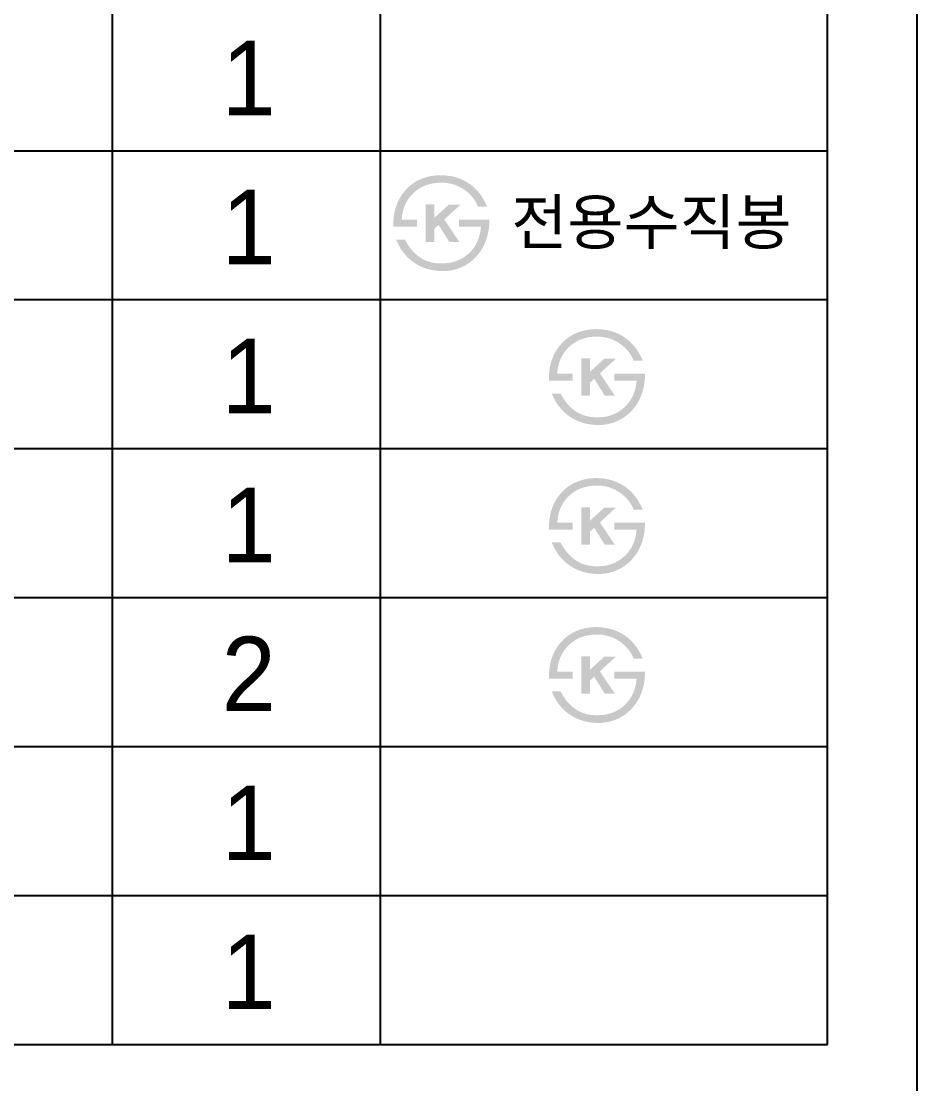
# Model space of a CAD drawing. Header units: millimetres. Extents: x 0 to 5648, y -67 to 2530.
# Drawn here: x 5347.6 to 5648.3, y 1836.8 to 2193.4 of the extents above; entities that cross this region are included whole.
import ezdxf
from ezdxf.enums import TextEntityAlignment as Align

# ---------------------------------------------------------------- set-up
doc = ezdxf.new("R2010")
doc.units = ezdxf.units.MM
doc.layers.add('TEXT', color=7, linetype='Continuous')
doc.layers.add('도각라인', color=255, linetype='Continuous')
doc.styles.add('타이틀', font='H2GTRM.TTF', dxfattribs={"height": 25})

msp = doc.modelspace()

# ---------------------------------------------------------------- hatches: boundary and pattern name
at = {"layer": 'TEXT'}
for points in [[(5472.59, 2124.45), (5472.57, 2124.86), (5472.56, 2125.27), (5472.56, 2125.68), (5472.57, 2126.09), (5472.58, 2126.49), (5472.61, 2126.89), (5472.64, 2127.29), (5472.68, 2127.69), (5472.73, 2128.08), (5472.78, 2128.48), (5472.85, 2128.87), (5472.92, 2129.26), (5473.01, 2129.65), (5473.1, 2130.03), (5473.2, 2130.42), (5473.31, 2130.8), (5473.43, 2131.18), (5473.56, 2131.57), (5473.69, 2131.94), (5473.84, 2132.31), (5473.99, 2132.67), (5474.16, 2133.03), (5474.33, 2133.38), (5474.51, 2133.73), (5474.69, 2134.07), (5474.89, 2134.4), (5475.09, 2134.73), (5475.3, 2135.05), (5475.52, 2135.37), (5475.75, 2135.68), (5475.99, 2135.98), (5476.49, 2136.6), (5476.76, 2136.9), (5477.04, 2137.2), (5477.32, 2137.49), (5477.61, 2137.76), (5477.91, 2138.03), (5478.21, 2138.29), (5478.52, 2138.54), (5478.84, 2138.79), (5479.16, 2139.02), (5479.5, 2139.24), (5479.83, 2139.46), (5480.18, 2139.66), (5480.53, 2139.86), (5480.89, 2140.04), (5481.26, 2140.22), (5481.66, 2140.4), (5482.07, 2140.58), (5482.49, 2140.73), (5482.91, 2140.88), (5483.33, 2141.02), (5483.77, 2141.14), (5484.21, 2141.26), (5484.65, 2141.36), (5485.1, 2141.45), (5485.56, 2141.53), (5486.02, 2141.59), (5486.49, 2141.65), (5486.97, 2141.7), (5487.45, 2141.73), (5487.94, 2141.75), (5488.43, 2141.76), (5489.19, 2141.74), (5489.57, 2141.72), (5489.94, 2141.69), (5490.31, 2141.66), (5490.67, 2141.62), (5491.03, 2141.57), (5491.39, 2141.52), (5491.74, 2141.46), (5492.09, 2141.4), (5492.43, 2141.33), (5492.77, 2141.25), (5493.11, 2141.16), (5493.44, 2141.07), (5493.77, 2140.98), (5494.1, 2140.87), (5494.42, 2140.76), (5494.74, 2140.65), (5495.05, 2140.53), (5495.36, 2140.4), (5495.67, 2140.26), (5495.97, 2140.12), (5496.27, 2139.97), (5496.57, 2139.82), (5496.86, 2139.66), (5497.15, 2139.49), (5497.43, 2139.32), (5497.71, 2139.14), (5497.99, 2138.95), (5498.26, 2138.76), (5498.53, 2138.56), (5498.8, 2138.36), (5499.22, 2138.01), (5499.62, 2137.66), (5500.02, 2137.28), (5500.4, 2136.9), (5500.77, 2136.5), (5501.13, 2136.09), (5501.47, 2135.66), (5501.81, 2135.22), (5502.13, 2134.76), (5502.43, 2134.29), (5502.73, 2133.81), (5503.01, 2133.31), (5503.28, 2132.8), (5503.54, 2132.28), (5503.78, 2131.74), (5504.01, 2131.19), (5504.01, 2131.19), (5500.91, 2131.19), (5500.91, 2131.19), (5500.85, 2131.37), (5500.78, 2131.54), (5500.72, 2131.72), (5500.64, 2131.89), (5500.57, 2132.06), (5500.49, 2132.23), (5500.4, 2132.4), (5500.32, 2132.57), (5500.22, 2132.74), (5500.13, 2132.91), (5500.03, 2133.07), (5499.93, 2133.24), (5499.82, 2133.4), (5499.71, 2133.57), (5499.59, 2133.73), (5499.47, 2133.89), (5499.35, 2134.06), (5499.22, 2134.22), (5498.96, 2134.53), (5498.68, 2134.85), (5498.38, 2135.16), (5498.07, 2135.47), (5497.75, 2135.77), (5497.4, 2136.07), (5497.04, 2136.37), (5496.81, 2136.55), (5496.58, 2136.72), (5496.35, 2136.89), (5496.11, 2137.05), (5495.87, 2137.2), (5495.63, 2137.35), (5495.39, 2137.5), (5495.14, 2137.63), (5494.9, 2137.77), (5494.65, 2137.89), (5494.4, 2138.02), (5494.15, 2138.13), (5493.89, 2138.24), (5493.64, 2138.35), (5493.38, 2138.44), (5493.12, 2138.54), (5492.86, 2138.62), (5492.6, 2138.71), (5492.33, 2138.78), (5492.06, 2138.85), (5491.79, 2138.92), (5491.52, 2138.98), (5491.25, 2139.03), (5490.97, 2139.08), (5490.7, 2139.12), (5490.42, 2139.16), (5490.14, 2139.19), (5489.86, 2139.21), (5489.57, 2139.23), (5489.29, 2139.25), (5489, 2139.26), (5488.71, 2139.26), (5488.36, 2139.26), (5488.02, 2139.25), (5487.68, 2139.23), (5487.34, 2139.21), (5487.01, 2139.18), (5486.68, 2139.14), (5486.35, 2139.1), (5486.03, 2139.05), (5485.71, 2139), (5485.4, 2138.93), (5485.09, 2138.87), (5484.78, 2138.79), (5484.48, 2138.71), (5484.18, 2138.62), (5483.88, 2138.53), (5483.59, 2138.42), (5483.3, 2138.32), (5483.02, 2138.2), (5482.74, 2138.08), (5482.46, 2137.96), (5482.19, 2137.82), (5481.92, 2137.68), (5481.66, 2137.53), (5481.39, 2137.38), (5481.14, 2137.22), (5480.88, 2137.06), (5480.63, 2136.88), (5480.38, 2136.7), (5480.14, 2136.52), (5479.9, 2136.32), (5479.67, 2136.13), (5479.43, 2135.92), (5479.2, 2135.7), (5478.97, 2135.48), (5478.75, 2135.25), (5478.54, 2135.02), (5478.34, 2134.79), (5478.14, 2134.55), (5477.94, 2134.3), (5477.76, 2134.06), (5477.58, 2133.8), (5477.41, 2133.55), (5477.24, 2133.29), (5477.08, 2133.02), (5476.93, 2132.75), (5476.79, 2132.48), (5476.65, 2132.2), (5476.52, 2131.91), (5476.39, 2131.63), (5476.27, 2131.34), (5476.16, 2131.04), (5476.06, 2130.74), (5475.96, 2130.44), (5475.87, 2130.13), (5475.79, 2129.81), (5475.71, 2129.5), (5475.64, 2129.18), (5475.58, 2128.85), (5475.52, 2128.52), (5475.47, 2128.18), (5475.43, 2127.85), (5475.4, 2127.5), (5475.37, 2127.15), (5475.34, 2126.8), (5475.35, 2126.8), (5480.52, 2126.8), (5480.52, 2126.8), (5480.52, 2126.8), (5480.52, 2124.45), (5480.52, 2124.45), (5480.52, 2124.45), (5472.59, 2124.45)], [(5486.35, 2127.49), (5491.15, 2131.84), (5495.02, 2131.84), (5489.65, 2126.89), (5494.68, 2119.39), (5491.3, 2119.39), (5487.74, 2125.09), (5486.35, 2123.85), (5486.35, 2119.39), (5483.4, 2119.39), (5483.4, 2131.96), (5486.35, 2131.96)], [(5504.76, 2126.8), (5504.77, 2126.36), (5504.76, 2125.93), (5504.75, 2125.49), (5504.72, 2125.06), (5504.69, 2124.63), (5504.65, 2124.2), (5504.6, 2123.78), (5504.54, 2123.36), (5504.47, 2122.94), (5504.39, 2122.52), (5504.3, 2122.11), (5504.2, 2121.69), (5504.09, 2121.28), (5503.97, 2120.88), (5503.85, 2120.47), (5503.71, 2120.07), (5503.57, 2119.69), (5503.42, 2119.31), (5503.27, 2118.93), (5503.1, 2118.56), (5502.93, 2118.2), (5502.75, 2117.84), (5502.56, 2117.49), (5502.37, 2117.15), (5502.17, 2116.81), (5501.95, 2116.47), (5501.74, 2116.15), (5501.51, 2115.82), (5501.27, 2115.51), (5501.03, 2115.2), (5500.78, 2114.89), (5500.52, 2114.6), (5500.25, 2114.3), (5499.98, 2114.02), (5499.7, 2113.74), (5499.41, 2113.48), (5499.12, 2113.22), (5498.82, 2112.97), (5498.52, 2112.73), (5498.21, 2112.5), (5497.9, 2112.27), (5497.58, 2112.06), (5497.25, 2111.85), (5496.92, 2111.65), (5496.58, 2111.46), (5496.24, 2111.28), (5495.89, 2111.11), (5495.54, 2110.94), (5495.17, 2110.78), (5494.8, 2110.63), (5494.43, 2110.48), (5494.05, 2110.35), (5493.67, 2110.23), (5493.29, 2110.12), (5492.91, 2110.02), (5492.52, 2109.93), (5492.13, 2109.85), (5491.74, 2109.78), (5491.34, 2109.72), (5490.94, 2109.68), (5490.54, 2109.64), (5490.13, 2109.61), (5489.73, 2109.6), (5489.31, 2109.59), (5488.65, 2109.6), (5487.99, 2109.62), (5487.35, 2109.67), (5486.72, 2109.74), (5486.09, 2109.83), (5485.78, 2109.88), (5485.48, 2109.94), (5485.17, 2110), (5484.87, 2110.07), (5484.58, 2110.14), (5484.28, 2110.22), (5483.99, 2110.3), (5483.7, 2110.39), (5483.41, 2110.48), (5483.13, 2110.58), (5482.84, 2110.68), (5482.56, 2110.79), (5482.29, 2110.9), (5482.01, 2111.02), (5481.74, 2111.15), (5481.47, 2111.27), (5481.2, 2111.41), (5480.94, 2111.55), (5480.67, 2111.69), (5480.41, 2111.84), (5480.16, 2112), (5479.64, 2112.33), (5479.37, 2112.51), (5479.11, 2112.69), (5478.86, 2112.88), (5478.61, 2113.07), (5478.36, 2113.27), (5478.12, 2113.48), (5477.89, 2113.68), (5477.65, 2113.9), (5477.42, 2114.11), (5477.2, 2114.34), (5476.98, 2114.56), (5476.76, 2114.8), (5476.55, 2115.03), (5476.35, 2115.28), (5476.14, 2115.52), (5475.95, 2115.78), (5475.75, 2116.03), (5475.56, 2116.3), (5475.38, 2116.56), (5475.2, 2116.83), (5475.02, 2117.11), (5474.85, 2117.39), (5474.68, 2117.68), (5474.52, 2117.97), (5474.36, 2118.27), (5474.2, 2118.57), (5474.05, 2118.87), (5473.76, 2119.5), (5473.49, 2120.15), (5473.49, 2120.15), (5476.44, 2120.15), (5476.45, 2120.15), (5476.67, 2119.72), (5476.91, 2119.31), (5477.14, 2118.91), (5477.39, 2118.52), (5477.64, 2118.14), (5477.89, 2117.77), (5478.15, 2117.42), (5478.41, 2117.07), (5478.68, 2116.74), (5478.96, 2116.42), (5479.24, 2116.11), (5479.52, 2115.81), (5479.81, 2115.53), (5480.11, 2115.26), (5480.41, 2115), (5480.72, 2114.75), (5480.94, 2114.57), (5481.17, 2114.41), (5481.4, 2114.24), (5481.64, 2114.09), (5481.87, 2113.94), (5482.11, 2113.8), (5482.36, 2113.66), (5482.6, 2113.53), (5482.85, 2113.41), (5483.1, 2113.29), (5483.36, 2113.17), (5483.61, 2113.07), (5483.87, 2112.97), (5484.14, 2112.87), (5484.4, 2112.78), (5484.67, 2112.7), (5484.94, 2112.62), (5485.21, 2112.55), (5485.49, 2112.49), (5485.77, 2112.43), (5486.05, 2112.38), (5486.33, 2112.33), (5486.62, 2112.29), (5486.91, 2112.26), (5487.21, 2112.23), (5487.5, 2112.2), (5487.8, 2112.19), (5488.1, 2112.18), (5488.41, 2112.17), (5488.71, 2112.17), (5489.02, 2112.18), (5489.88, 2112.21), (5490.15, 2112.22), (5490.43, 2112.24), (5490.69, 2112.26), (5490.96, 2112.29), (5491.23, 2112.33), (5491.49, 2112.37), (5491.75, 2112.42), (5492.01, 2112.47), (5492.27, 2112.53), (5492.53, 2112.6), (5492.78, 2112.66), (5493.04, 2112.74), (5493.29, 2112.82), (5493.54, 2112.91), (5493.79, 2113), (5494.03, 2113.1), (5494.28, 2113.2), (5494.52, 2113.31), (5494.77, 2113.42), (5495.01, 2113.54), (5495.24, 2113.67), (5495.48, 2113.8), (5495.72, 2113.93), (5495.95, 2114.08), (5496.18, 2114.22), (5496.41, 2114.38), (5496.64, 2114.54), (5496.87, 2114.7), (5497.09, 2114.87), (5497.31, 2115.05), (5497.57, 2115.26), (5497.82, 2115.48), (5498.06, 2115.71), (5498.3, 2115.94), (5498.52, 2116.18), (5498.74, 2116.42), (5498.96, 2116.66), (5499.16, 2116.91), (5499.36, 2117.17), (5499.55, 2117.43), (5499.74, 2117.7), (5499.92, 2117.97), (5500.09, 2118.24), (5500.25, 2118.53), (5500.4, 2118.81), (5500.55, 2119.1), (5500.7, 2119.4), (5500.83, 2119.7), (5500.96, 2120.01), (5501.08, 2120.32), (5501.19, 2120.64), (5501.3, 2120.96), (5501.39, 2121.28), (5501.49, 2121.62), (5501.57, 2121.95), (5501.65, 2122.29), (5501.72, 2122.64), (5501.78, 2122.99), (5501.84, 2123.35), (5501.88, 2123.71), (5501.93, 2124.08), (5501.96, 2124.45), (5501.96, 2124.45), (5494.53, 2124.45), (5494.53, 2124.45), (5494.53, 2124.45), (5494.53, 2126.8), (5494.53, 2126.8), (5494.53, 2126.8), (5504.76, 2126.8)], [(5524.83, 2072.79), (5524.81, 2073.2), (5524.8, 2073.61), (5524.8, 2074.02), (5524.81, 2074.42), (5524.82, 2074.83), (5524.85, 2075.23), (5524.88, 2075.63), (5524.92, 2076.03), (5524.97, 2076.42), (5525.02, 2076.82), (5525.09, 2077.21), (5525.16, 2077.6), (5525.25, 2077.99), (5525.34, 2078.37), (5525.44, 2078.76), (5525.55, 2079.14), (5525.67, 2079.52), (5525.8, 2079.9), (5525.94, 2080.28), (5526.08, 2080.65), (5526.24, 2081.01), (5526.4, 2081.37), (5526.57, 2081.72), (5526.75, 2082.07), (5526.93, 2082.41), (5527.13, 2082.74), (5527.33, 2083.07), (5527.54, 2083.39), (5527.76, 2083.71), (5527.99, 2084.02), (5528.23, 2084.32), (5528.73, 2084.94), (5529, 2085.24), (5529.28, 2085.54), (5529.56, 2085.83), (5529.85, 2086.1), (5530.15, 2086.37), (5530.45, 2086.63), (5530.76, 2086.88), (5531.08, 2087.12), (5531.4, 2087.36), (5531.74, 2087.58), (5532.08, 2087.79), (5532.42, 2088), (5532.77, 2088.2), (5533.13, 2088.38), (5533.5, 2088.56), (5533.9, 2088.74), (5534.31, 2088.91), (5534.73, 2089.07), (5535.15, 2089.22), (5535.58, 2089.36), (5536.01, 2089.48), (5536.45, 2089.59), (5536.89, 2089.7), (5537.34, 2089.79), (5537.8, 2089.87), (5538.26, 2089.93), (5538.73, 2089.99), (5539.21, 2090.03), (5539.69, 2090.07), (5540.18, 2090.09), (5540.67, 2090.1), (5541.44, 2090.08), (5541.81, 2090.06), (5542.18, 2090.03), (5542.55, 2090), (5542.91, 2089.96), (5543.27, 2089.91), (5543.63, 2089.86), (5543.98, 2089.8), (5544.33, 2089.74), (5544.67, 2089.66), (5545.01, 2089.59), (5545.35, 2089.5), (5545.69, 2089.41), (5546.01, 2089.32), (5546.34, 2089.21), (5546.66, 2089.1), (5546.98, 2088.99), (5547.29, 2088.87), (5547.61, 2088.74), (5547.91, 2088.6), (5548.21, 2088.46), (5548.51, 2088.31), (5548.81, 2088.16), (5549.1, 2088), (5549.39, 2087.83), (5549.67, 2087.66), (5549.95, 2087.48), (5550.23, 2087.29), (5550.5, 2087.1), (5550.77, 2086.9), (5551.04, 2086.7), (5551.46, 2086.35), (5551.86, 2086), (5552.26, 2085.62), (5552.64, 2085.24), (5553.01, 2084.84), (5553.37, 2084.42), (5553.71, 2084), (5554.05, 2083.56), (5554.37, 2083.1), (5554.67, 2082.63), (5554.97, 2082.15), (5555.25, 2081.65), (5555.52, 2081.14), (5555.78, 2080.62), (5556.02, 2080.08), (5556.25, 2079.53), (5556.25, 2079.53), (5553.15, 2079.53), (5553.15, 2079.53), (5553.09, 2079.71), (5553.02, 2079.88), (5552.96, 2080.06), (5552.88, 2080.23), (5552.81, 2080.4), (5552.73, 2080.57), (5552.64, 2080.74), (5552.56, 2080.91), (5552.46, 2081.08), (5552.37, 2081.25), (5552.27, 2081.41), (5552.17, 2081.58), (5552.06, 2081.74), (5551.95, 2081.91), (5551.83, 2082.07), (5551.71, 2082.23), (5551.59, 2082.39), (5551.47, 2082.55), (5551.2, 2082.87), (5550.92, 2083.19), (5550.62, 2083.5), (5550.31, 2083.81), (5549.99, 2084.11), (5549.64, 2084.41), (5549.29, 2084.71), (5549.05, 2084.89), (5548.82, 2085.06), (5548.59, 2085.23), (5548.35, 2085.39), (5548.11, 2085.54), (5547.87, 2085.69), (5547.63, 2085.84), (5547.38, 2085.97), (5547.14, 2086.11), (5546.89, 2086.23), (5546.64, 2086.35), (5546.39, 2086.47), (5546.13, 2086.58), (5545.88, 2086.68), (5545.62, 2086.78), (5545.36, 2086.88), (5545.1, 2086.96), (5544.84, 2087.05), (5544.57, 2087.12), (5544.3, 2087.19), (5544.03, 2087.26), (5543.76, 2087.32), (5543.49, 2087.37), (5543.22, 2087.42), (5542.94, 2087.46), (5542.66, 2087.5), (5542.38, 2087.53), (5542.1, 2087.55), (5541.81, 2087.57), (5541.53, 2087.59), (5541.24, 2087.6), (5540.95, 2087.6), (5540.6, 2087.6), (5540.26, 2087.59), (5539.92, 2087.57), (5539.58, 2087.55), (5539.25, 2087.52), (5538.92, 2087.48), (5538.59, 2087.44), (5538.27, 2087.39), (5537.95, 2087.33), (5537.64, 2087.27), (5537.33, 2087.2), (5537.02, 2087.13), (5536.72, 2087.05), (5536.42, 2086.96), (5536.13, 2086.86), (5535.83, 2086.76), (5535.55, 2086.66), (5535.26, 2086.54), (5534.98, 2086.42), (5534.7, 2086.29), (5534.43, 2086.16), (5534.16, 2086.02), (5533.9, 2085.87), (5533.63, 2085.72), (5533.38, 2085.56), (5533.12, 2085.39), (5532.87, 2085.22), (5532.62, 2085.04), (5532.38, 2084.86), (5532.14, 2084.66), (5531.91, 2084.46), (5531.67, 2084.26), (5531.44, 2084.04), (5531.21, 2083.82), (5531, 2083.59), (5530.78, 2083.36), (5530.58, 2083.13), (5530.38, 2082.89), (5530.18, 2082.64), (5530, 2082.39), (5529.82, 2082.14), (5529.65, 2081.89), (5529.48, 2081.62), (5529.32, 2081.36), (5529.17, 2081.09), (5529.03, 2080.82), (5528.89, 2080.54), (5528.76, 2080.25), (5528.63, 2079.97), (5528.52, 2079.68), (5528.4, 2079.38), (5528.3, 2079.08), (5528.2, 2078.78), (5528.11, 2078.47), (5528.03, 2078.15), (5527.95, 2077.84), (5527.88, 2077.51), (5527.82, 2077.19), (5527.76, 2076.86), (5527.71, 2076.52), (5527.67, 2076.18), (5527.64, 2075.84), (5527.61, 2075.49), (5527.59, 2075.14), (5527.59, 2075.14), (5532.76, 2075.14), (5532.76, 2075.14), (5532.76, 2075.14), (5532.76, 2072.79), (5532.76, 2072.79), (5532.76, 2072.79), (5524.83, 2072.79)], [(5538.59, 2075.83), (5543.39, 2080.18), (5547.26, 2080.18), (5541.89, 2075.23), (5546.92, 2067.72), (5543.54, 2067.72), (5539.98, 2073.43), (5538.59, 2072.19), (5538.59, 2067.72), (5535.64, 2067.72), (5535.64, 2080.29), (5538.59, 2080.29)], [(5557, 2075.14), (5557.01, 2074.7), (5557, 2074.26), (5556.99, 2073.83), (5556.96, 2073.4), (5556.93, 2072.97), (5556.89, 2072.54), (5556.84, 2072.12), (5556.78, 2071.69), (5556.71, 2071.28), (5556.63, 2070.86), (5556.54, 2070.44), (5556.44, 2070.03), (5556.33, 2069.62), (5556.21, 2069.22), (5556.09, 2068.81), (5555.95, 2068.41), (5555.81, 2068.03), (5555.66, 2067.65), (5555.51, 2067.27), (5555.34, 2066.9), (5555.17, 2066.54), (5554.99, 2066.18), (5554.81, 2065.83), (5554.61, 2065.49), (5554.41, 2065.15), (5554.2, 2064.81), (5553.98, 2064.49), (5553.75, 2064.16), (5553.51, 2063.85), (5553.27, 2063.54), (5553.02, 2063.23), (5552.76, 2062.93), (5552.49, 2062.64), (5552.22, 2062.36), (5551.94, 2062.08), (5551.65, 2061.82), (5551.36, 2061.56), (5551.06, 2061.31), (5550.76, 2061.07), (5550.45, 2060.84), (5550.14, 2060.61), (5549.82, 2060.4), (5549.49, 2060.19), (5549.16, 2059.99), (5548.82, 2059.8), (5548.48, 2059.62), (5548.13, 2059.45), (5547.78, 2059.28), (5547.41, 2059.12), (5547.04, 2058.97), (5546.67, 2058.82), (5546.29, 2058.69), (5545.91, 2058.57), (5545.53, 2058.46), (5545.15, 2058.36), (5544.76, 2058.27), (5544.37, 2058.19), (5543.98, 2058.12), (5543.58, 2058.06), (5543.18, 2058.02), (5542.78, 2057.98), (5542.37, 2057.95), (5541.97, 2057.94), (5541.56, 2057.93), (5540.89, 2057.94), (5540.24, 2057.96), (5539.59, 2058.01), (5538.96, 2058.08), (5538.33, 2058.17), (5538.02, 2058.22), (5537.72, 2058.28), (5537.42, 2058.34), (5537.11, 2058.4), (5536.82, 2058.48), (5536.52, 2058.55), (5536.23, 2058.64), (5535.94, 2058.73), (5535.65, 2058.82), (5535.37, 2058.92), (5535.08, 2059.02), (5534.8, 2059.13), (5534.53, 2059.24), (5534.25, 2059.36), (5533.98, 2059.48), (5533.71, 2059.61), (5533.44, 2059.75), (5533.18, 2059.89), (5532.92, 2060.03), (5532.66, 2060.18), (5532.4, 2060.34), (5531.88, 2060.67), (5531.61, 2060.85), (5531.35, 2061.03), (5531.1, 2061.22), (5530.85, 2061.41), (5530.6, 2061.61), (5530.36, 2061.81), (5530.13, 2062.02), (5529.89, 2062.24), (5529.66, 2062.45), (5529.44, 2062.68), (5529.22, 2062.9), (5529.01, 2063.14), (5528.79, 2063.37), (5528.59, 2063.62), (5528.39, 2063.86), (5528.19, 2064.12), (5527.99, 2064.37), (5527.8, 2064.63), (5527.62, 2064.9), (5527.44, 2065.17), (5527.26, 2065.45), (5527.09, 2065.73), (5526.92, 2066.02), (5526.76, 2066.31), (5526.6, 2066.61), (5526.44, 2066.91), (5526.29, 2067.21), (5526.01, 2067.84), (5525.73, 2068.49), (5525.73, 2068.49), (5528.69, 2068.49), (5528.69, 2068.49), (5528.91, 2068.06), (5529.15, 2067.65), (5529.38, 2067.25), (5529.63, 2066.86), (5529.88, 2066.48), (5530.13, 2066.11), (5530.39, 2065.75), (5530.65, 2065.41), (5530.92, 2065.08), (5531.2, 2064.76), (5531.48, 2064.45), (5531.76, 2064.15), (5532.05, 2063.87), (5532.35, 2063.6), (5532.65, 2063.33), (5532.96, 2063.08), (5533.18, 2062.91), (5533.41, 2062.74), (5533.64, 2062.58), (5533.88, 2062.43), (5534.11, 2062.28), (5534.35, 2062.14), (5534.6, 2062), (5534.84, 2061.87), (5535.09, 2061.74), (5535.34, 2061.63), (5535.6, 2061.51), (5535.85, 2061.41), (5536.11, 2061.31), (5536.38, 2061.21), (5536.64, 2061.12), (5536.91, 2061.04), (5537.18, 2060.96), (5537.45, 2060.89), (5537.73, 2060.83), (5538.01, 2060.77), (5538.29, 2060.72), (5538.58, 2060.67), (5538.86, 2060.63), (5539.15, 2060.59), (5539.45, 2060.57), (5539.74, 2060.54), (5540.04, 2060.53), (5540.34, 2060.52), (5540.65, 2060.51), (5540.95, 2060.51), (5541.26, 2060.52), (5542.12, 2060.54), (5542.4, 2060.56), (5542.67, 2060.58), (5542.93, 2060.6), (5543.2, 2060.63), (5543.47, 2060.67), (5543.73, 2060.71), (5543.99, 2060.76), (5544.25, 2060.81), (5544.51, 2060.87), (5544.77, 2060.93), (5545.02, 2061), (5545.28, 2061.08), (5545.53, 2061.16), (5545.78, 2061.25), (5546.03, 2061.34), (5546.28, 2061.44), (5546.52, 2061.54), (5546.76, 2061.65), (5547.01, 2061.76), (5547.25, 2061.88), (5547.48, 2062.01), (5547.72, 2062.14), (5547.96, 2062.27), (5548.19, 2062.42), (5548.42, 2062.56), (5548.65, 2062.72), (5548.88, 2062.88), (5549.11, 2063.04), (5549.33, 2063.21), (5549.55, 2063.38), (5549.81, 2063.6), (5550.06, 2063.82), (5550.3, 2064.05), (5550.54, 2064.28), (5550.76, 2064.51), (5550.98, 2064.76), (5551.2, 2065), (5551.4, 2065.25), (5551.6, 2065.51), (5551.79, 2065.77), (5551.98, 2066.04), (5552.16, 2066.31), (5552.33, 2066.58), (5552.49, 2066.86), (5552.65, 2067.15), (5552.79, 2067.44), (5552.94, 2067.74), (5553.07, 2068.04), (5553.2, 2068.35), (5553.32, 2068.66), (5553.43, 2068.97), (5553.54, 2069.3), (5553.64, 2069.62), (5553.73, 2069.95), (5553.81, 2070.29), (5553.89, 2070.63), (5553.96, 2070.98), (5554.02, 2071.33), (5554.08, 2071.69), (5554.13, 2072.05), (5554.17, 2072.42), (5554.2, 2072.79), (5554.2, 2072.79), (5546.77, 2072.79), (5546.77, 2072.79), (5546.77, 2072.79), (5546.77, 2075.14), (5546.77, 2075.14), (5546.77, 2075.14), (5557, 2075.14)], [(5524.83, 2022.79), (5524.81, 2023.2), (5524.8, 2023.61), (5524.8, 2024.02), (5524.81, 2024.42), (5524.82, 2024.83), (5524.85, 2025.23), (5524.88, 2025.63), (5524.92, 2026.03), (5524.97, 2026.42), (5525.02, 2026.82), (5525.09, 2027.21), (5525.16, 2027.6), (5525.25, 2027.99), (5525.34, 2028.37), (5525.44, 2028.76), (5525.55, 2029.14), (5525.67, 2029.52), (5525.8, 2029.9), (5525.94, 2030.28), (5526.08, 2030.65), (5526.24, 2031.01), (5526.4, 2031.37), (5526.57, 2031.72), (5526.75, 2032.07), (5526.93, 2032.41), (5527.13, 2032.74), (5527.33, 2033.07), (5527.54, 2033.39), (5527.76, 2033.71), (5527.99, 2034.02), (5528.23, 2034.32), (5528.73, 2034.94), (5529, 2035.24), (5529.28, 2035.54), (5529.56, 2035.83), (5529.85, 2036.1), (5530.15, 2036.37), (5530.45, 2036.63), (5530.76, 2036.88), (5531.08, 2037.12), (5531.4, 2037.36), (5531.74, 2037.58), (5532.08, 2037.79), (5532.42, 2038), (5532.77, 2038.2), (5533.13, 2038.38), (5533.5, 2038.56), (5533.9, 2038.74), (5534.31, 2038.91), (5534.73, 2039.07), (5535.15, 2039.22), (5535.58, 2039.36), (5536.01, 2039.48), (5536.45, 2039.59), (5536.89, 2039.7), (5537.34, 2039.79), (5537.8, 2039.87), (5538.26, 2039.93), (5538.73, 2039.99), (5539.21, 2040.03), (5539.69, 2040.07), (5540.18, 2040.09), (5540.67, 2040.1), (5541.44, 2040.08), (5541.81, 2040.06), (5542.18, 2040.03), (5542.55, 2040), (5542.91, 2039.96), (5543.27, 2039.91), (5543.63, 2039.86), (5543.98, 2039.8), (5544.33, 2039.74), (5544.67, 2039.66), (5545.01, 2039.59), (5545.35, 2039.5), (5545.69, 2039.41), (5546.01, 2039.32), (5546.34, 2039.21), (5546.66, 2039.1), (5546.98, 2038.99), (5547.29, 2038.87), (5547.61, 2038.74), (5547.91, 2038.6), (5548.21, 2038.46), (5548.51, 2038.31), (5548.81, 2038.16), (5549.1, 2038), (5549.39, 2037.83), (5549.67, 2037.66), (5549.95, 2037.48), (5550.23, 2037.29), (5550.5, 2037.1), (5550.77, 2036.9), (5551.04, 2036.7), (5551.46, 2036.35), (5551.86, 2036), (5552.26, 2035.62), (5552.64, 2035.24), (5553.01, 2034.84), (5553.37, 2034.42), (5553.71, 2034), (5554.05, 2033.56), (5554.37, 2033.1), (5554.67, 2032.63), (5554.97, 2032.15), (5555.25, 2031.65), (5555.52, 2031.14), (5555.78, 2030.62), (5556.02, 2030.08), (5556.25, 2029.53), (5556.25, 2029.53), (5553.15, 2029.53), (5553.15, 2029.53), (5553.09, 2029.71), (5553.02, 2029.88), (5552.96, 2030.06), (5552.88, 2030.23), (5552.81, 2030.4), (5552.73, 2030.57), (5552.64, 2030.74), (5552.56, 2030.91), (5552.46, 2031.08), (5552.37, 2031.25), (5552.27, 2031.41), (5552.17, 2031.58), (5552.06, 2031.74), (5551.95, 2031.91), (5551.83, 2032.07), (5551.71, 2032.23), (5551.59, 2032.39), (5551.47, 2032.55), (5551.2, 2032.87), (5550.92, 2033.19), (5550.62, 2033.5), (5550.31, 2033.81), (5549.99, 2034.11), (5549.64, 2034.41), (5549.29, 2034.71), (5549.05, 2034.89), (5548.82, 2035.06), (5548.59, 2035.23), (5548.35, 2035.39), (5548.11, 2035.54), (5547.87, 2035.69), (5547.63, 2035.84), (5547.38, 2035.97), (5547.14, 2036.11), (5546.89, 2036.23), (5546.64, 2036.35), (5546.39, 2036.47), (5546.13, 2036.58), (5545.88, 2036.68), (5545.62, 2036.78), (5545.36, 2036.88), (5545.1, 2036.96), (5544.84, 2037.05), (5544.57, 2037.12), (5544.3, 2037.19), (5544.03, 2037.26), (5543.76, 2037.32), (5543.49, 2037.37), (5543.22, 2037.42), (5542.94, 2037.46), (5542.66, 2037.5), (5542.38, 2037.53), (5542.1, 2037.55), (5541.81, 2037.57), (5541.53, 2037.59), (5541.24, 2037.6), (5540.95, 2037.6), (5540.6, 2037.6), (5540.26, 2037.59), (5539.92, 2037.57), (5539.58, 2037.55), (5539.25, 2037.52), (5538.92, 2037.48), (5538.59, 2037.44), (5538.27, 2037.39), (5537.95, 2037.33), (5537.64, 2037.27), (5537.33, 2037.2), (5537.02, 2037.13), (5536.72, 2037.05), (5536.42, 2036.96), (5536.13, 2036.86), (5535.83, 2036.76), (5535.55, 2036.66), (5535.26, 2036.54), (5534.98, 2036.42), (5534.7, 2036.29), (5534.43, 2036.16), (5534.16, 2036.02), (5533.9, 2035.87), (5533.63, 2035.72), (5533.38, 2035.56), (5533.12, 2035.39), (5532.87, 2035.22), (5532.62, 2035.04), (5532.38, 2034.86), (5532.14, 2034.66), (5531.91, 2034.46), (5531.67, 2034.26), (5531.44, 2034.04), (5531.21, 2033.82), (5531, 2033.59), (5530.78, 2033.36), (5530.58, 2033.13), (5530.38, 2032.89), (5530.18, 2032.64), (5530, 2032.39), (5529.82, 2032.14), (5529.65, 2031.89), (5529.48, 2031.62), (5529.32, 2031.36), (5529.17, 2031.09), (5529.03, 2030.82), (5528.89, 2030.54), (5528.76, 2030.25), (5528.63, 2029.97), (5528.52, 2029.68), (5528.4, 2029.38), (5528.3, 2029.08), (5528.2, 2028.78), (5528.11, 2028.47), (5528.03, 2028.15), (5527.95, 2027.84), (5527.88, 2027.51), (5527.82, 2027.19), (5527.76, 2026.86), (5527.71, 2026.52), (5527.67, 2026.18), (5527.64, 2025.84), (5527.61, 2025.49), (5527.59, 2025.14), (5527.59, 2025.14), (5532.76, 2025.14), (5532.76, 2025.14), (5532.76, 2025.14), (5532.76, 2022.79), (5532.76, 2022.79), (5532.76, 2022.79), (5524.83, 2022.79)], [(5538.59, 2025.83), (5543.39, 2030.18), (5547.26, 2030.18), (5541.89, 2025.23), (5546.92, 2017.72), (5543.54, 2017.72), (5539.98, 2023.43), (5538.59, 2022.19), (5538.59, 2017.72), (5535.64, 2017.72), (5535.64, 2030.29), (5538.59, 2030.29)], [(5557, 2025.14), (5557.01, 2024.7), (5557, 2024.26), (5556.99, 2023.83), (5556.96, 2023.4), (5556.93, 2022.97), (5556.89, 2022.54), (5556.84, 2022.12), (5556.78, 2021.69), (5556.71, 2021.28), (5556.63, 2020.86), (5556.54, 2020.44), (5556.44, 2020.03), (5556.33, 2019.62), (5556.21, 2019.22), (5556.09, 2018.81), (5555.95, 2018.41), (5555.81, 2018.03), (5555.66, 2017.65), (5555.51, 2017.27), (5555.34, 2016.9), (5555.17, 2016.54), (5554.99, 2016.18), (5554.81, 2015.83), (5554.61, 2015.49), (5554.41, 2015.15), (5554.2, 2014.81), (5553.98, 2014.49), (5553.75, 2014.16), (5553.51, 2013.85), (5553.27, 2013.54), (5553.02, 2013.23), (5552.76, 2012.93), (5552.49, 2012.64), (5552.22, 2012.36), (5551.94, 2012.08), (5551.65, 2011.82), (5551.36, 2011.56), (5551.06, 2011.31), (5550.76, 2011.07), (5550.45, 2010.84), (5550.14, 2010.61), (5549.82, 2010.4), (5549.49, 2010.19), (5549.16, 2009.99), (5548.82, 2009.8), (5548.48, 2009.62), (5548.13, 2009.45), (5547.78, 2009.28), (5547.41, 2009.12), (5547.04, 2008.97), (5546.67, 2008.82), (5546.29, 2008.69), (5545.91, 2008.57), (5545.53, 2008.46), (5545.15, 2008.36), (5544.76, 2008.27), (5544.37, 2008.19), (5543.98, 2008.12), (5543.58, 2008.06), (5543.18, 2008.02), (5542.78, 2007.98), (5542.37, 2007.95), (5541.97, 2007.94), (5541.56, 2007.93), (5540.89, 2007.94), (5540.24, 2007.96), (5539.59, 2008.01), (5538.96, 2008.08), (5538.33, 2008.17), (5538.02, 2008.22), (5537.72, 2008.28), (5537.42, 2008.34), (5537.11, 2008.4), (5536.82, 2008.48), (5536.52, 2008.55), (5536.23, 2008.64), (5535.94, 2008.73), (5535.65, 2008.82), (5535.37, 2008.92), (5535.08, 2009.02), (5534.8, 2009.13), (5534.53, 2009.24), (5534.25, 2009.36), (5533.98, 2009.48), (5533.71, 2009.61), (5533.44, 2009.75), (5533.18, 2009.89), (5532.92, 2010.03), (5532.66, 2010.18), (5532.4, 2010.34), (5531.88, 2010.67), (5531.61, 2010.85), (5531.35, 2011.03), (5531.1, 2011.22), (5530.85, 2011.41), (5530.6, 2011.61), (5530.36, 2011.81), (5530.13, 2012.02), (5529.89, 2012.24), (5529.66, 2012.45), (5529.44, 2012.68), (5529.22, 2012.9), (5529.01, 2013.14), (5528.79, 2013.37), (5528.59, 2013.62), (5528.39, 2013.86), (5528.19, 2014.12), (5527.99, 2014.37), (5527.8, 2014.63), (5527.62, 2014.9), (5527.44, 2015.17), (5527.26, 2015.45), (5527.09, 2015.73), (5526.92, 2016.02), (5526.76, 2016.31), (5526.6, 2016.61), (5526.44, 2016.91), (5526.29, 2017.21), (5526.01, 2017.84), (5525.73, 2018.49), (5525.73, 2018.49), (5528.69, 2018.49), (5528.69, 2018.49), (5528.91, 2018.06), (5529.15, 2017.65), (5529.38, 2017.25), (5529.63, 2016.86), (5529.88, 2016.48), (5530.13, 2016.11), (5530.39, 2015.75), (5530.65, 2015.41), (5530.92, 2015.08), (5531.2, 2014.76), (5531.48, 2014.45), (5531.76, 2014.15), (5532.05, 2013.87), (5532.35, 2013.6), (5532.65, 2013.33), (5532.96, 2013.08), (5533.18, 2012.91), (5533.41, 2012.74), (5533.64, 2012.58), (5533.88, 2012.43), (5534.11, 2012.28), (5534.35, 2012.14), (5534.6, 2012), (5534.84, 2011.87), (5535.09, 2011.74), (5535.34, 2011.63), (5535.6, 2011.51), (5535.85, 2011.41), (5536.11, 2011.31), (5536.38, 2011.21), (5536.64, 2011.12), (5536.91, 2011.04), (5537.18, 2010.96), (5537.45, 2010.89), (5537.73, 2010.83), (5538.01, 2010.77), (5538.29, 2010.72), (5538.58, 2010.67), (5538.86, 2010.63), (5539.15, 2010.59), (5539.45, 2010.57), (5539.74, 2010.54), (5540.04, 2010.53), (5540.34, 2010.52), (5540.65, 2010.51), (5540.95, 2010.51), (5541.26, 2010.52), (5542.12, 2010.54), (5542.4, 2010.56), (5542.67, 2010.58), (5542.93, 2010.6), (5543.2, 2010.63), (5543.47, 2010.67), (5543.73, 2010.71), (5543.99, 2010.76), (5544.25, 2010.81), (5544.51, 2010.87), (5544.77, 2010.93), (5545.02, 2011), (5545.28, 2011.08), (5545.53, 2011.16), (5545.78, 2011.25), (5546.03, 2011.34), (5546.28, 2011.44), (5546.52, 2011.54), (5546.76, 2011.65), (5547.01, 2011.76), (5547.25, 2011.88), (5547.48, 2012.01), (5547.72, 2012.14), (5547.96, 2012.27), (5548.19, 2012.42), (5548.42, 2012.56), (5548.65, 2012.72), (5548.88, 2012.88), (5549.11, 2013.04), (5549.33, 2013.21), (5549.55, 2013.38), (5549.81, 2013.6), (5550.06, 2013.82), (5550.3, 2014.05), (5550.54, 2014.28), (5550.76, 2014.51), (5550.98, 2014.76), (5551.2, 2015), (5551.4, 2015.25), (5551.6, 2015.51), (5551.79, 2015.77), (5551.98, 2016.04), (5552.16, 2016.31), (5552.33, 2016.58), (5552.49, 2016.86), (5552.65, 2017.15), (5552.79, 2017.44), (5552.94, 2017.74), (5553.07, 2018.04), (5553.2, 2018.35), (5553.32, 2018.66), (5553.43, 2018.97), (5553.54, 2019.3), (5553.64, 2019.62), (5553.73, 2019.95), (5553.81, 2020.29), (5553.89, 2020.63), (5553.96, 2020.98), (5554.02, 2021.33), (5554.08, 2021.69), (5554.13, 2022.05), (5554.17, 2022.42), (5554.2, 2022.79), (5554.2, 2022.79), (5546.77, 2022.79), (5546.77, 2022.79), (5546.77, 2022.79), (5546.77, 2025.14), (5546.77, 2025.14), (5546.77, 2025.14), (5557, 2025.14)], [(5524.83, 1972.79), (5524.81, 1973.2), (5524.8, 1973.61), (5524.8, 1974.02), (5524.81, 1974.42), (5524.82, 1974.83), (5524.85, 1975.23), (5524.88, 1975.63), (5524.92, 1976.03), (5524.97, 1976.42), (5525.02, 1976.82), (5525.09, 1977.21), (5525.16, 1977.6), (5525.25, 1977.99), (5525.34, 1978.37), (5525.44, 1978.76), (5525.55, 1979.14), (5525.67, 1979.52), (5525.8, 1979.9), (5525.94, 1980.28), (5526.08, 1980.65), (5526.24, 1981.01), (5526.4, 1981.37), (5526.57, 1981.72), (5526.75, 1982.07), (5526.93, 1982.41), (5527.13, 1982.74), (5527.33, 1983.07), (5527.54, 1983.39), (5527.76, 1983.71), (5527.99, 1984.02), (5528.23, 1984.32), (5528.73, 1984.94), (5529, 1985.24), (5529.28, 1985.54), (5529.56, 1985.83), (5529.85, 1986.1), (5530.15, 1986.37), (5530.45, 1986.63), (5530.76, 1986.88), (5531.08, 1987.12), (5531.4, 1987.36), (5531.74, 1987.58), (5532.08, 1987.79), (5532.42, 1988), (5532.77, 1988.2), (5533.13, 1988.38), (5533.5, 1988.56), (5533.9, 1988.74), (5534.31, 1988.91), (5534.73, 1989.07), (5535.15, 1989.22), (5535.58, 1989.36), (5536.01, 1989.48), (5536.45, 1989.59), (5536.89, 1989.7), (5537.34, 1989.79), (5537.8, 1989.87), (5538.26, 1989.93), (5538.73, 1989.99), (5539.21, 1990.03), (5539.69, 1990.07), (5540.18, 1990.09), (5540.67, 1990.1), (5541.44, 1990.08), (5541.81, 1990.06), (5542.18, 1990.03), (5542.55, 1990), (5542.91, 1989.96), (5543.27, 1989.91), (5543.63, 1989.86), (5543.98, 1989.8), (5544.33, 1989.74), (5544.67, 1989.66), (5545.01, 1989.59), (5545.35, 1989.5), (5545.69, 1989.41), (5546.01, 1989.32), (5546.34, 1989.21), (5546.66, 1989.1), (5546.98, 1988.99), (5547.29, 1988.87), (5547.61, 1988.74), (5547.91, 1988.6), (5548.21, 1988.46), (5548.51, 1988.31), (5548.81, 1988.16), (5549.1, 1988), (5549.39, 1987.83), (5549.67, 1987.66), (5549.95, 1987.48), (5550.23, 1987.29), (5550.5, 1987.1), (5550.77, 1986.9), (5551.04, 1986.7), (5551.46, 1986.35), (5551.86, 1986), (5552.26, 1985.62), (5552.64, 1985.24), (5553.01, 1984.84), (5553.37, 1984.42), (5553.71, 1984), (5554.05, 1983.56), (5554.37, 1983.1), (5554.67, 1982.63), (5554.97, 1982.15), (5555.25, 1981.65), (5555.52, 1981.14), (5555.78, 1980.62), (5556.02, 1980.08), (5556.25, 1979.53), (5556.25, 1979.53), (5553.15, 1979.53), (5553.15, 1979.53), (5553.09, 1979.71), (5553.02, 1979.88), (5552.96, 1980.06), (5552.88, 1980.23), (5552.81, 1980.4), (5552.73, 1980.57), (5552.64, 1980.74), (5552.56, 1980.91), (5552.46, 1981.08), (5552.37, 1981.25), (5552.27, 1981.41), (5552.17, 1981.58), (5552.06, 1981.74), (5551.95, 1981.91), (5551.83, 1982.07), (5551.71, 1982.23), (5551.59, 1982.39), (5551.47, 1982.55), (5551.2, 1982.87), (5550.92, 1983.19), (5550.62, 1983.5), (5550.31, 1983.81), (5549.99, 1984.11), (5549.64, 1984.41), (5549.29, 1984.71), (5549.05, 1984.89), (5548.82, 1985.06), (5548.59, 1985.23), (5548.35, 1985.39), (5548.11, 1985.54), (5547.87, 1985.69), (5547.63, 1985.84), (5547.38, 1985.97), (5547.14, 1986.11), (5546.89, 1986.23), (5546.64, 1986.35), (5546.39, 1986.47), (5546.13, 1986.58), (5545.88, 1986.68), (5545.62, 1986.78), (5545.36, 1986.88), (5545.1, 1986.96), (5544.84, 1987.05), (5544.57, 1987.12), (5544.3, 1987.19), (5544.03, 1987.26), (5543.76, 1987.32), (5543.49, 1987.37), (5543.22, 1987.42), (5542.94, 1987.46), (5542.66, 1987.5), (5542.38, 1987.53), (5542.1, 1987.55), (5541.81, 1987.57), (5541.53, 1987.59), (5541.24, 1987.6), (5540.95, 1987.6), (5540.6, 1987.6), (5540.26, 1987.59), (5539.92, 1987.57), (5539.58, 1987.55), (5539.25, 1987.52), (5538.92, 1987.48), (5538.59, 1987.44), (5538.27, 1987.39), (5537.95, 1987.33), (5537.64, 1987.27), (5537.33, 1987.2), (5537.02, 1987.13), (5536.72, 1987.05), (5536.42, 1986.96), (5536.13, 1986.86), (5535.83, 1986.76), (5535.55, 1986.66), (5535.26, 1986.54), (5534.98, 1986.42), (5534.7, 1986.29), (5534.43, 1986.16), (5534.16, 1986.02), (5533.9, 1985.87), (5533.63, 1985.72), (5533.38, 1985.56), (5533.12, 1985.39), (5532.87, 1985.22), (5532.62, 1985.04), (5532.38, 1984.86), (5532.14, 1984.66), (5531.91, 1984.46), (5531.67, 1984.26), (5531.44, 1984.04), (5531.21, 1983.82), (5531, 1983.59), (5530.78, 1983.36), (5530.58, 1983.13), (5530.38, 1982.89), (5530.18, 1982.64), (5530, 1982.39), (5529.82, 1982.14), (5529.65, 1981.89), (5529.48, 1981.62), (5529.32, 1981.36), (5529.17, 1981.09), (5529.03, 1980.82), (5528.89, 1980.54), (5528.76, 1980.25), (5528.63, 1979.97), (5528.52, 1979.68), (5528.4, 1979.38), (5528.3, 1979.08), (5528.2, 1978.78), (5528.11, 1978.47), (5528.03, 1978.15), (5527.95, 1977.84), (5527.88, 1977.51), (5527.82, 1977.19), (5527.76, 1976.86), (5527.71, 1976.52), (5527.67, 1976.18), (5527.64, 1975.84), (5527.61, 1975.49), (5527.59, 1975.14), (5527.59, 1975.14), (5532.76, 1975.14), (5532.76, 1975.14), (5532.76, 1975.14), (5532.76, 1972.79), (5532.76, 1972.79), (5532.76, 1972.79), (5524.83, 1972.79)], [(5538.59, 1975.83), (5543.39, 1980.18), (5547.26, 1980.18), (5541.89, 1975.23), (5546.92, 1967.72), (5543.54, 1967.72), (5539.98, 1973.43), (5538.59, 1972.19), (5538.59, 1967.72), (5535.64, 1967.72), (5535.64, 1980.29), (5538.59, 1980.29)], [(5557, 1975.14), (5557.01, 1974.7), (5557, 1974.26), (5556.99, 1973.83), (5556.96, 1973.4), (5556.93, 1972.97), (5556.89, 1972.54), (5556.84, 1972.12), (5556.78, 1971.69), (5556.71, 1971.28), (5556.63, 1970.86), (5556.54, 1970.44), (5556.44, 1970.03), (5556.33, 1969.62), (5556.21, 1969.22), (5556.09, 1968.81), (5555.95, 1968.41), (5555.81, 1968.03), (5555.66, 1967.65), (5555.51, 1967.27), (5555.34, 1966.9), (5555.17, 1966.54), (5554.99, 1966.18), (5554.81, 1965.83), (5554.61, 1965.49), (5554.41, 1965.15), (5554.2, 1964.81), (5553.98, 1964.49), (5553.75, 1964.16), (5553.51, 1963.85), (5553.27, 1963.54), (5553.02, 1963.23), (5552.76, 1962.93), (5552.49, 1962.64), (5552.22, 1962.36), (5551.94, 1962.08), (5551.65, 1961.82), (5551.36, 1961.56), (5551.06, 1961.31), (5550.76, 1961.07), (5550.45, 1960.84), (5550.14, 1960.61), (5549.82, 1960.4), (5549.49, 1960.19), (5549.16, 1959.99), (5548.82, 1959.8), (5548.48, 1959.62), (5548.13, 1959.45), (5547.78, 1959.28), (5547.41, 1959.12), (5547.04, 1958.97), (5546.67, 1958.82), (5546.29, 1958.69), (5545.91, 1958.57), (5545.53, 1958.46), (5545.15, 1958.36), (5544.76, 1958.27), (5544.37, 1958.19), (5543.98, 1958.12), (5543.58, 1958.06), (5543.18, 1958.02), (5542.78, 1957.98), (5542.37, 1957.95), (5541.97, 1957.94), (5541.56, 1957.93), (5540.89, 1957.94), (5540.24, 1957.96), (5539.59, 1958.01), (5538.96, 1958.08), (5538.33, 1958.17), (5538.02, 1958.22), (5537.72, 1958.28), (5537.42, 1958.34), (5537.11, 1958.4), (5536.82, 1958.48), (5536.52, 1958.55), (5536.23, 1958.64), (5535.94, 1958.73), (5535.65, 1958.82), (5535.37, 1958.92), (5535.08, 1959.02), (5534.8, 1959.13), (5534.53, 1959.24), (5534.25, 1959.36), (5533.98, 1959.48), (5533.71, 1959.61), (5533.44, 1959.75), (5533.18, 1959.89), (5532.92, 1960.03), (5532.66, 1960.18), (5532.4, 1960.34), (5531.88, 1960.67), (5531.61, 1960.85), (5531.35, 1961.03), (5531.1, 1961.22), (5530.85, 1961.41), (5530.6, 1961.61), (5530.36, 1961.81), (5530.13, 1962.02), (5529.89, 1962.24), (5529.66, 1962.45), (5529.44, 1962.68), (5529.22, 1962.9), (5529.01, 1963.14), (5528.79, 1963.37), (5528.59, 1963.62), (5528.39, 1963.86), (5528.19, 1964.12), (5527.99, 1964.37), (5527.8, 1964.63), (5527.62, 1964.9), (5527.44, 1965.17), (5527.26, 1965.45), (5527.09, 1965.73), (5526.92, 1966.02), (5526.76, 1966.31), (5526.6, 1966.61), (5526.44, 1966.91), (5526.29, 1967.21), (5526.01, 1967.84), (5525.73, 1968.49), (5525.73, 1968.49), (5528.69, 1968.49), (5528.69, 1968.49), (5528.91, 1968.06), (5529.15, 1967.65), (5529.38, 1967.25), (5529.63, 1966.86), (5529.88, 1966.48), (5530.13, 1966.11), (5530.39, 1965.75), (5530.65, 1965.41), (5530.92, 1965.08), (5531.2, 1964.76), (5531.48, 1964.45), (5531.76, 1964.15), (5532.05, 1963.87), (5532.35, 1963.6), (5532.65, 1963.33), (5532.96, 1963.08), (5533.18, 1962.91), (5533.41, 1962.74), (5533.64, 1962.58), (5533.88, 1962.43), (5534.11, 1962.28), (5534.35, 1962.14), (5534.6, 1962), (5534.84, 1961.87), (5535.09, 1961.74), (5535.34, 1961.63), (5535.6, 1961.51), (5535.85, 1961.41), (5536.11, 1961.31), (5536.38, 1961.21), (5536.64, 1961.12), (5536.91, 1961.04), (5537.18, 1960.96), (5537.45, 1960.89), (5537.73, 1960.83), (5538.01, 1960.77), (5538.29, 1960.72), (5538.58, 1960.67), (5538.86, 1960.63), (5539.15, 1960.59), (5539.45, 1960.57), (5539.74, 1960.54), (5540.04, 1960.53), (5540.34, 1960.52), (5540.65, 1960.51), (5540.95, 1960.51), (5541.26, 1960.52), (5542.12, 1960.54), (5542.4, 1960.56), (5542.67, 1960.58), (5542.93, 1960.6), (5543.2, 1960.63), (5543.47, 1960.67), (5543.73, 1960.71), (5543.99, 1960.76), (5544.25, 1960.81), (5544.51, 1960.87), (5544.77, 1960.93), (5545.02, 1961), (5545.28, 1961.08), (5545.53, 1961.16), (5545.78, 1961.25), (5546.03, 1961.34), (5546.28, 1961.44), (5546.52, 1961.54), (5546.76, 1961.65), (5547.01, 1961.76), (5547.25, 1961.88), (5547.48, 1962.01), (5547.72, 1962.14), (5547.96, 1962.27), (5548.19, 1962.42), (5548.42, 1962.56), (5548.65, 1962.72), (5548.88, 1962.88), (5549.11, 1963.04), (5549.33, 1963.21), (5549.55, 1963.38), (5549.81, 1963.6), (5550.06, 1963.82), (5550.3, 1964.05), (5550.54, 1964.28), (5550.76, 1964.51), (5550.98, 1964.76), (5551.2, 1965), (5551.4, 1965.25), (5551.6, 1965.51), (5551.79, 1965.77), (5551.98, 1966.04), (5552.16, 1966.31), (5552.33, 1966.58), (5552.49, 1966.86), (5552.65, 1967.15), (5552.79, 1967.44), (5552.94, 1967.74), (5553.07, 1968.04), (5553.2, 1968.35), (5553.32, 1968.66), (5553.43, 1968.97), (5553.54, 1969.3), (5553.64, 1969.62), (5553.73, 1969.95), (5553.81, 1970.29), (5553.89, 1970.63), (5553.96, 1970.98), (5554.02, 1971.33), (5554.08, 1971.69), (5554.13, 1972.05), (5554.17, 1972.42), (5554.2, 1972.79), (5554.2, 1972.79), (5546.77, 1972.79), (5546.77, 1972.79), (5546.77, 1972.79), (5546.77, 1975.14), (5546.77, 1975.14), (5546.77, 1975.14), (5557, 1975.14)]]:
    msp.add_hatch(color=256, dxfattribs=at).paths.add_polyline_path(points, flags=0)

# ---------------------------------------------------------------- linework, layer by layer
at = {"layer": '도각라인', "color": 7}
for p, q in [((5648.25, 2530), (5648.25, 0)), ((5378.25, 1850), (5378.25, 2300)), ((5468.25, 1850), (5468.25, 2300)), ((5618.25, 1850), (5618.25, 2300)), ((4823.25, 2150), (5618.25, 2150)), ((4823.25, 2100), (5618.25, 2100)), ((4823.25, 2050), (5618.25, 2050)), ((4823.25, 2000), (5618.25, 2000)), ((4823.25, 1950), (5618.25, 1950)), ((4823.25, 1900), (5618.25, 1900)), ((4823.25, 1850), (5618.25, 1850))]:
    msp.add_line(p, q, dxfattribs=at)

# ---------------------------------------------------------------- texts
at = {"layer": 'TEXT', "style": '타이틀'}
for s, height, p in [('1', 25, (5424, 2174.38)), ('1', 25, (5424, 2124.38)), ('전용수직봉', 15, (5559.21, 2126.04)), ('1', 25, (5424, 2074.38)), ('1', 25, (5424, 2024.38)), ('2', 25, (5424, 1974.38)), ('1', 25, (5424, 1924.38)), ('1', 25, (5424, 1874.38))]:
    msp.add_text(s, height=height, dxfattribs=at).set_placement(p, align=Align.MIDDLE_CENTER)

doc.saveas('drawing.dxf')
